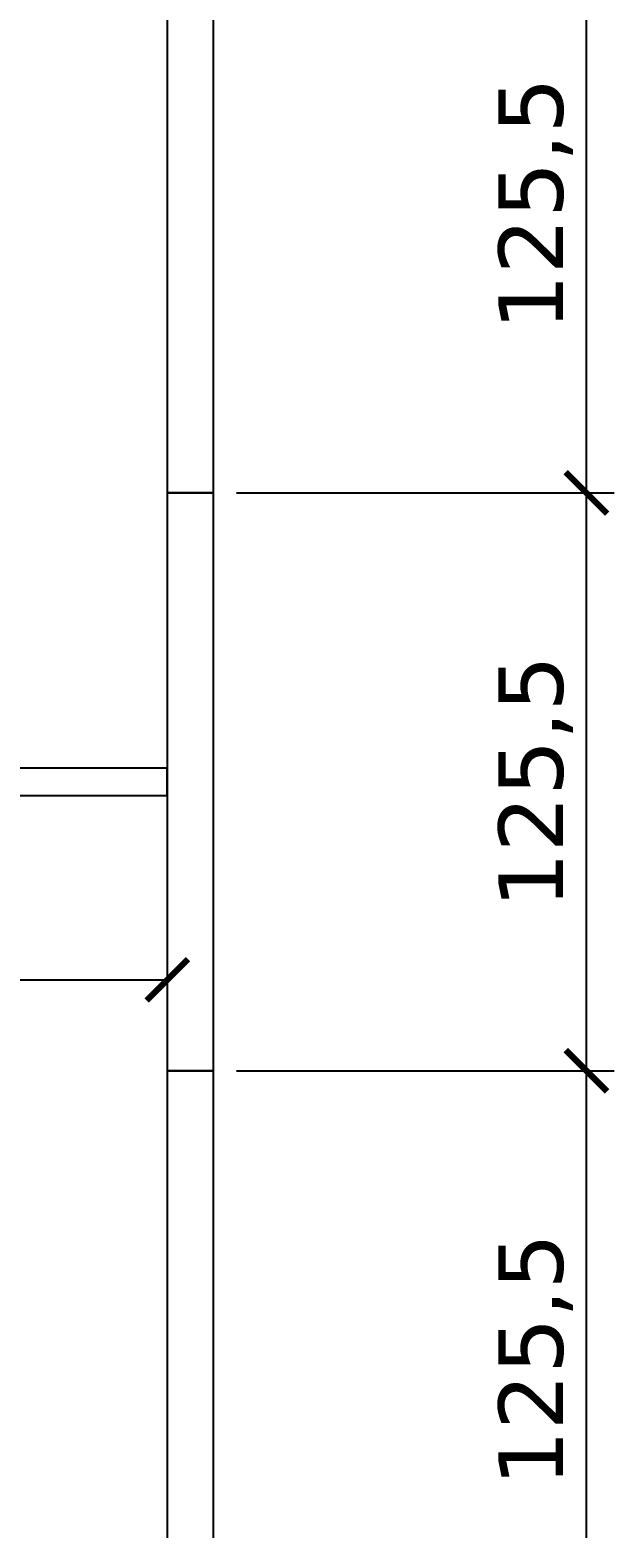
# Model space of a CAD drawing. Header units: centimetres. Extents: x -135 to 4129, y -1176 to 1044.
# Drawn here: x 1786.2 to 1913, y 220.2 to 545.5 of the extents above; entities that cross this region are included whole.
import ezdxf

# ---------------------------------------------------------------- set-up
doc = ezdxf.new("R2010")
doc.units = ezdxf.units.CM
for name, color, linetype in [('DIS_DUVAR_100', 30, 'Continuous'), ('IC_DUVAR_60', 30, 'Continuous'), ('OLCULER', 7, 'Continuous'), ('OZEL_PANEL_OLCU_CM', 3, 'Continuous')]:
    doc.layers.add(name, color=color, linetype=linetype)
doc.styles.add('PORTMAN', font='DejaVuSans.ttf')
doc.dimstyles.new('PORTMAN', dxfattribs={"dimtxt": 14, "dimasz": 9, "dimexe": 6, "dimexo": 5, "dimgap": 4, "dimtad": 1, "dimtxsty": 'PORTMAN', "dimblk": 'ARCHTICK', "dimcen": 2.5, "dimazin": 3, "dimtfac": 0.5, "dimtmove": 2, "dimatfit": 3})

# ---------------------------------------------------------------- blocks, each defined once
blk = doc.blocks.new('BOM_I02_1205p0_IC_DOLU')
blk.add_lwpolyline([(0, 0), (6, 0), (6, 120.5), (0, 120.5)], close=True)
blk = doc.blocks.new('BOM_D01_1255p0_DIS_DOLU')
blk.add_lwpolyline([(0, 0), (10, 0), (10, 125.5), (0, 125.5)], close=True)
blk = doc.blocks.new('_ARCHTICK')
at = {"color": 0, "linetype": 'BYBLOCK', "const_width": 0.15}
blk.add_lwpolyline([(-0.5, -0.5), (0.5, 0.5)], dxfattribs=at)

msp = doc.modelspace()

# ---------------------------------------------------------------- block references
at = {"layer": 'DIS_DUVAR_100'}
for p in [(1816, 445), (1816, 319.5), (1816, 194)]:
    msp.add_blockref('BOM_D01_1255p0_DIS_DOLU', p, dxfattribs=at)
at = {"layer": 'IC_DUVAR_60', "rotation": 270}
msp.add_blockref('BOM_I02_1205p0_IC_DOLU', (1695.5, 385.25), dxfattribs=at)

# ---------------------------------------------------------------- dimensions: what is measured, and where the dimension line sits
at = {"layer": 'OLCULER'}
for base, p1, p2 in [((1907, 445), (1826, 445), (1826, 570.5)), ((1907, 319.5), (1826, 319.5), (1826, 445)), ((1907, 194), (1826, 194), (1826, 319.5))]:
    msp.add_linear_dim(base=base, p1=p1, p2=p2, angle=90, dimstyle='PORTMAN', override={"dimtxt": 14, "dimasz": 9, "dimexe": 6, "dimexo": 5, "dimdec": 2, "dimzin": 8, "dimdsep": 44}, dxfattribs=at).render()
at = {"layer": 'OZEL_PANEL_OLCU_CM'}
msp.add_linear_dim(base=(1695.5, 339.25), p1=(1695.5, 385.25), p2=(1816, 385.25), dimstyle='PORTMAN', override={"dimtxt": 14, "dimasz": 9, "dimexe": 6, "dimexo": 5, "dimdec": 2, "dimzin": 8, "dimdsep": 44}, dxfattribs=at).render()

doc.saveas('drawing.dxf')
